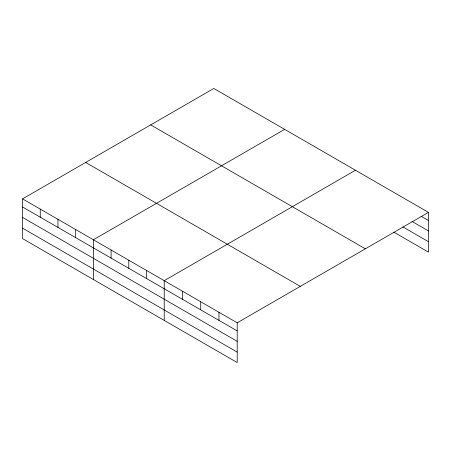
<?xml version="1.0" encoding="UTF-8"?>
<svg xmlns="http://www.w3.org/2000/svg" width="451" height="451" viewBox="0 0 451 451"><rect width="100%" height="100%" fill="white"/><g stroke="black" fill="none" stroke-linecap="round" stroke-linejoin="round"><path stroke-width="0.68" d="M237.198 341.339L237.198 322.803L22.55 198.88L22.55 238.613L237.198 362.542L237.198 341.339L22.55 217.416M393.785 232.107L428.45 252.12L428.45 212.387L213.802 88.458L22.55 198.88M284.637 129.358L93.385 239.774L93.385 279.507M355.467 170.252L164.22 280.669L164.22 320.407M237.198 322.803L428.45 212.387M421.149 216.271L428.45 220.483M412.028 221.441L428.45 230.923M402.906 226.932L428.45 241.68M150.69 124.899L365.338 248.822M85.662 162.439L300.31 286.368M22.55 206.975L237.198 330.899M22.55 228.172L237.198 352.101M218.955 312.272L218.955 320.368M200.706 301.736L200.706 309.831M182.463 291.205L182.463 299.301M146.507 270.448L146.507 278.543M128.8 260.221L128.8 268.317M111.093 249.995L111.093 258.096M75.678 229.548L75.678 237.649M57.965 219.327L57.965 227.422M40.257 209.101L40.257 217.202"/></g></svg>
